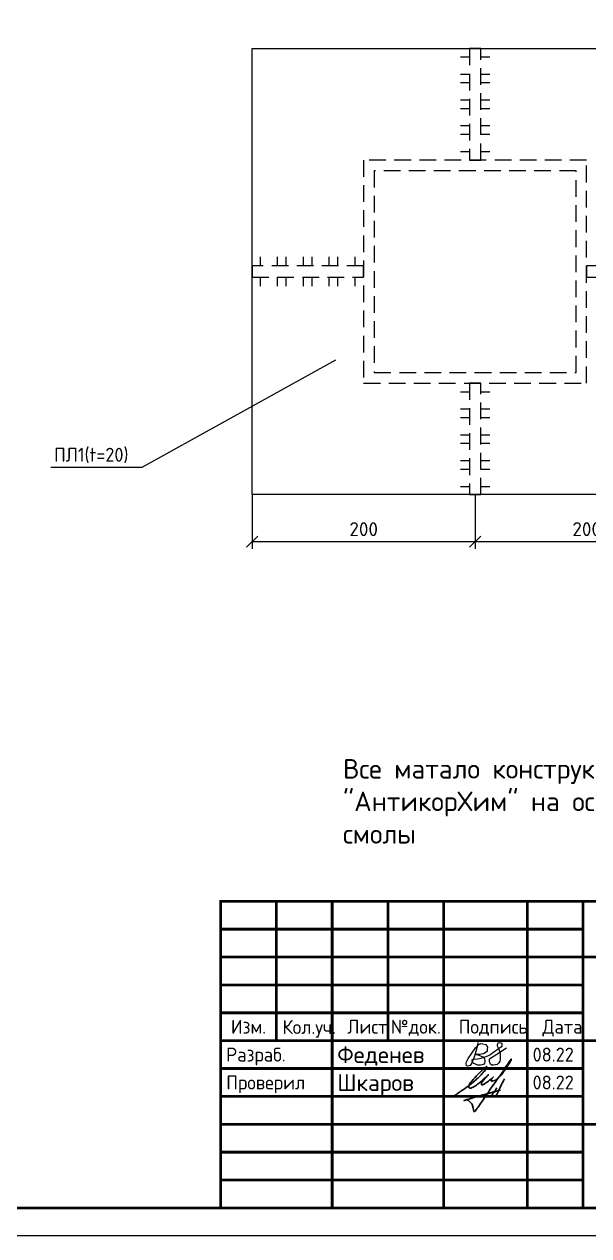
# Model space of a CAD drawing. Header units: millimetres. Extents: x 1601 to 14530, y 1157 to 3820.
# Drawn here: x 11017.9 to 11119.1, y 2828.4 to 3045.8 of the extents above; entities that cross this region are included whole.
import ezdxf
from ezdxf.enums import TextEntityAlignment as Align

# ---------------------------------------------------------------- set-up
doc = ezdxf.new("R2010")
doc.units = ezdxf.units.MM
doc.linetypes.add('HIDDEN', pattern=[0.375, 0.25, -0.125])
doc.layers.add('РАЗМЕР', color=7, linetype='Continuous')
doc.layers.add('рамка', color=7, linetype='Continuous')
doc.layers.add('Размерный', color=4, linetype='Continuous', lineweight=30)
doc.styles.add('-ISOCPEUR-', font='isocpeur.TTF')
doc.styles.add('GOST', font='GOST Common.ttf')
doc.styles.get("Standard").update_dxf_attribs({"font": 'GOST Common.ttf'})
doc.dimstyles.new('М 1 к 50', dxfattribs={"dimtxt": 2.5, "dimasz": 2, "dimexe": 1.25, "dimexo": 0, "dimgap": 1, "dimtad": 1, "dimdec": 0, "dimlfac": 50, "dimzin": 0, "dimdsep": 46, "dimtxsty": 'GOST', "dimblk": 'OBLIQUE', "dimcen": 0, "dimclrd": 256, "dimclre": 256, "dimclrt": 256, "dimazin": 2, "dimtfac": 1, "dimtdec": 0, "dimtmove": 0, "dimatfit": 3, "dimldrblk": 'NONE', "dimfxl": 1.25, "dimtolj": 1, "dimtzin": 0, "dimlwd": -1, "dimlwe": -1, "dimarcsym": 2})

# ---------------------------------------------------------------- blocks, each defined once
blk = doc.blocks.new('подпись')
at = {"lineweight": 30}
for points in [[(-0.82, -1.23), (-0.21, -0.8), (0.43, -0.36), (0.86, -0.08), (1.32, 0.25), (2, 0.77), (2.8, 1.4), (3.27, 1.83), (3.84, 2.36), (4.46, 3.07), (5.01, 3.73), (5.08, 3.95), (5.01, 4.03), (4.91, 4), (4.76, 3.88), (4.33, 3.49), (3.4, 2.58), (2.34, 1.43), (1.83, 0.48), (1.87, 0.23), (1.99, 0.16), (2.17, 0.16), (2.41, 0.25), (3.02, 0.6), (3.71, 1.09), (4.34, 1.62), (5.32, 2.55), (4.75, 1.98), (4.27, 1.36), (4.08, 1.05), (4.07, 0.85), (4.11, 0.78), (4.25, 0.78), (4.42, 0.84), (4.78, 1.05), (5.16, 1.3), (5.47, 1.51), (5.72, 1.73), (6.05, 1.99), (6.23, 2.18), (5.94, 1.88), (5.8, 1.63), (5.8, 1.5), (5.89, 1.44), (6.13, 1.46), (6.57, 1.6), (6.9, 1.79), (7.5, 2.39), (8.04, 3.08), (8.61, 3.92), (9.15, 4.76), (9.43, 5.33), (8, 3.26), (6.29, 0.88), (3.58, -3.07), (3.05, -3.8), (2.85, -4.05), (2.49, -2.98), (2.12, -2.39), (1.3, -1.96), (1.02, -2.03), (2.91, -1.44), (4.7, -0.96), (7.51, -0.15)], [(6.86, 0.23), (5.67, -1.43)], [(8.19, 1.85), (6.68, -1.27)]]:
    blk.add_spline(points, degree=3, dxfattribs=at)
blk = doc.blocks.new('Подпись Леха')
at = {"layer": 'рамка'}
blk.add_blockref('подпись', (2.7, 0.11), dxfattribs=at)
blk = doc.blocks.new('_Oblique')
at = {"color": 0, "linetype": 'ByBlock', "lineweight": -2}
blk.add_line((-0.5, -0.5), (0.5, 0.5), dxfattribs=at)
blk = doc.blocks.new('*D100')
at = {"transparency": 16777216}
for p, q in [((11098.75, 2961.41), (11098.75, 2951.7)), ((11138.75, 2961.41), (11138.75, 2951.7)), ((11138.75, 2952.95), (11098.75, 2952.95))]:
    blk.add_line(p, q, dxfattribs=at)
at = {"layer": 'Defpoints', "color": 0, "transparency": 16777216}
for p in [(11098.75, 2961.41), (11138.75, 2961.41), (11098.75, 2952.95)]:
    blk.add_point(p, dxfattribs=at)
at = {"transparency": 16777216, "xscale": 2, "yscale": 2, "zscale": 2, "rotation": 180}
blk.add_blockref('_Oblique', (11098.75, 2952.95), dxfattribs=at)
at = {"transparency": 16777216, "xscale": 2, "yscale": 2, "zscale": 2}
blk.add_blockref('_Oblique', (11138.75, 2952.95), dxfattribs=at)
at = {"transparency": 16777216, "insert": (11118.75, 2955.2), "char_height": 2.5, "attachment_point": 5, "style": '-ISOCPEUR-'}
blk.add_mtext('\\A1;200', dxfattribs=at)
blk = doc.blocks.new('_None')
blk = doc.blocks.new('*D101')
at = {"transparency": 16777216}
for p, q in [((11058.75, 2961.41), (11058.75, 2951.7)), ((11098.75, 2961.41), (11098.75, 2951.7)), ((11098.75, 2952.95), (11058.75, 2952.95))]:
    blk.add_line(p, q, dxfattribs=at)
at = {"layer": 'Defpoints', "color": 0, "transparency": 16777216}
for p in [(11058.75, 2961.41), (11098.75, 2961.41), (11058.75, 2952.95)]:
    blk.add_point(p, dxfattribs=at)
at = {"transparency": 16777216, "xscale": 2, "yscale": 2, "zscale": 2, "rotation": 180}
blk.add_blockref('_Oblique', (11058.75, 2952.95), dxfattribs=at)
at = {"transparency": 16777216, "xscale": 2, "yscale": 2, "zscale": 2}
blk.add_blockref('_Oblique', (11098.75, 2952.95), dxfattribs=at)
at = {"transparency": 16777216, "insert": (11078.75, 2955.2), "char_height": 2.5, "attachment_point": 5, "style": '-ISOCPEUR-'}
blk.add_mtext('\\A1;200', dxfattribs=at)

msp = doc.modelspace()

# ---------------------------------------------------------------- linework, layer by layer
at = {"color": 18, "true_color": 0x000000}
for p, q in [((11096.1135, 3039.9423), (11097.7485, 3039.9423)), ((11099.7485, 3039.9423), (11101.3836, 3039.9423)), ((11096.1135, 3036.8543), (11097.7485, 3036.8543)), ((11099.7485, 3036.8543), (11101.3836, 3036.8543)), ((11096.1135, 3035.3103), (11097.7485, 3035.3103)), ((11099.7485, 3035.3103), (11101.3836, 3035.3103)), ((11096.1135, 3032.2222), (11097.7485, 3032.2222)), ((11099.7485, 3032.2222), (11101.3836, 3032.2222)), ((11096.1135, 3030.6782), (11097.7485, 3030.6782)), ((11099.7485, 3030.6782), (11101.3836, 3030.6782)), ((11096.1135, 3027.5902), (11097.7485, 3027.5902)), ((11099.7485, 3027.5902), (11101.3836, 3027.5902)), ((11096.1135, 3026.0461), (11097.7485, 3026.0461)), ((11099.7485, 3026.0461), (11101.3836, 3026.0461)), ((11096.1135, 3022.9581), (11097.7485, 3022.9581)), ((11099.7485, 3022.9581), (11101.3836, 3022.9581)), ((11060.2203, 3002.4141), (11060.2203, 3004.0491)), ((11063.3083, 3002.4141), (11063.3083, 3004.0491)), ((11064.8524, 3002.4141), (11064.8524, 3004.0491)), ((11067.9404, 3002.4141), (11067.9404, 3004.0491)), ((11069.4844, 3002.4141), (11069.4844, 3004.0491)), ((11072.5725, 3002.4141), (11072.5725, 3004.0491)), ((11074.1165, 3002.4141), (11074.1165, 3004.0491)), ((11077.2045, 3002.4141), (11077.2045, 3004.0491)), ((11060.2203, 2998.779), (11060.2203, 3000.4141)), ((11063.3083, 2998.779), (11063.3083, 3000.4141)), ((11064.8524, 2998.779), (11064.8524, 3000.4141)), ((11067.9404, 2998.779), (11067.9404, 3000.4141)), ((11069.4844, 2998.779), (11069.4844, 3000.4141)), ((11072.5725, 2998.779), (11072.5725, 3000.4141)), ((11074.1165, 2998.779), (11074.1165, 3000.4141)), ((11077.2045, 2998.779), (11077.2045, 3000.4141)), ((11039.0397, 2966.337), (11073.776, 2985.5857)), ((11096.1135, 2979.8701), (11097.7485, 2979.8701)), ((11099.7485, 2979.8701), (11101.3836, 2979.8701)), ((11096.1135, 2976.782), (11097.7485, 2976.782)), ((11099.7485, 2976.782), (11101.3836, 2976.782)), ((11096.1135, 2975.238), (11097.7485, 2975.238)), ((11099.7485, 2975.238), (11101.3836, 2975.238)), ((11096.1135, 2972.15), (11097.7485, 2972.15)), ((11099.7485, 2972.15), (11101.3836, 2972.15)), ((11096.1135, 2970.6059), (11097.7485, 2970.6059)), ((11099.7485, 2970.6059), (11101.3836, 2970.6059)), ((11096.1135, 2967.5179), (11097.7485, 2967.5179)), ((11099.7485, 2967.5179), (11101.3836, 2967.5179)), ((11022.6406, 2966.337), (11039.0397, 2966.337)), ((11096.1135, 2965.9739), (11097.7485, 2965.9739)), ((11099.7485, 2965.9739), (11101.3836, 2965.9739)), ((11096.1135, 2962.8858), (11097.7485, 2962.8858)), ((11099.7485, 2962.8858), (11101.3836, 2962.8858))]:
    msp.add_line(p, q, dxfattribs=at)
msp.add_lwpolyline([(10649.0991, 3248.4461), (11243.0991, 3248.4461), (11243.0991, 2828.4461), (10649.0991, 2828.4461)], close=True)
at = {"const_width": 0.5}
msp.add_lwpolyline([(10669.0991, 3243.4461), (11238.0991, 3243.4461), (11238.0991, 2833.4461), (10669.0991, 2833.4461)], close=True, dxfattribs=at)
at = {"color": 18, "true_color": 0x000000}
msp.add_lwpolyline([(11058.7485, 3041.4141), (11138.7485, 3041.4141), (11138.7485, 2961.4141), (11058.7485, 2961.4141)], close=True, dxfattribs=at)
at = {"color": 18, "linetype": 'HIDDEN', "ltscale": 12, "true_color": 0x000000}
for points in [[(11099.7485, 3041.4141), (11097.7485, 3041.4141), (11097.7485, 3021.4141), (11099.7485, 3021.4141)], [(11118.7485, 3021.4141), (11078.7485, 3021.4141), (11078.7485, 2981.4141), (11118.7485, 2981.4141)], [(11116.8479, 3019.5135), (11080.6492, 3019.5135), (11080.6492, 2983.3147), (11116.8479, 2983.3147)], [(11058.7485, 3002.4141), (11058.7485, 3000.4141), (11078.7485, 3000.4141), (11078.7485, 3002.4141)], [(11118.7485, 3002.4141), (11118.7485, 3000.4141), (11138.7485, 3000.4141), (11138.7485, 3002.4141)], [(11099.7485, 2981.4141), (11097.7485, 2981.4141), (11097.7485, 2961.4141), (11099.7485, 2961.4141)]]:
    msp.add_lwpolyline(points, close=True, dxfattribs=at)
at = {"const_width": 0.5}
for points in [[(11053.0991, 2833.4461), (11053.0991, 2888.4461), (11238.0991, 2888.4461)], [(11063.0991, 2888.4461), (11063.0991, 2863.4461)], [(11073.0991, 2888.4461), (11073.0991, 2833.4461)], [(11083.0991, 2888.4461), (11083.0991, 2863.4461)], [(11093.0991, 2888.4461), (11093.0991, 2833.4461)], [(11108.0991, 2888.4461), (11108.0991, 2833.4461)], [(11118.0991, 2888.4461), (11118.0991, 2833.4461)], [(11053.0991, 2883.4461), (11118.0991, 2883.4461)], [(11053.0991, 2878.4461), (11118.0991, 2878.4461)], [(11118.0991, 2878.4461), (11238.0991, 2878.4461)], [(11053.0991, 2873.4461), (11118.0991, 2873.4461)], [(11053.0991, 2868.4461), (11118.0991, 2868.4461)], [(11053.0991, 2863.4461), (11238.0991, 2863.4461)], [(11053.0991, 2858.4461), (11118.0991, 2858.4461)], [(11053.0991, 2853.4461), (11118.0991, 2853.4461)], [(11053.0991, 2848.4461), (11118.0991, 2848.4461)], [(11118.0991, 2848.4461), (11238.0991, 2848.4461)], [(11053.0991, 2843.4461), (11118.0991, 2843.4461)], [(11053.0991, 2838.4461), (11118.0991, 2838.4461)]]:
    msp.add_lwpolyline(points, dxfattribs=at)
at = {"color": 18, "true_color": 0x000000}
msp.add_lwpolyline([(11099.2468, 2863.0982), (11099.1465, 2862.5766), (11098.9379, 2861.7195), (11098.6212, 2860.6384), (11098.1571, 2859.4779), (11097.8384, 2859.007), (11097.6448, 2858.9078), (11097.4511, 2858.8836), (11097.2622, 2858.9078), (11097.1654, 2859.0191), (11097.1169, 2859.2031), (11097.1218, 2859.4112), (11097.2186, 2859.6727), (11097.522, 2860.2323), (11098.7959, 2862.1466), (11099.2924, 2862.7203), (11099.7423, 2862.9141), (11100.1224, 2862.9064), (11100.6887, 2862.7436), (11100.9525, 2862.2706), (11100.9292, 2861.8829), (11100.8719, 2861.62), (11100.7555, 2861.4356), (11100.5517, 2861.2513), (11100.241, 2861.0961), (11099.8819, 2860.9942), (11099.5712, 2860.936), (11099.3042, 2860.9457), (11099.047, 2860.9551), (11098.8093, 2861.067), (11098.7517, 2861.0838), (11099.0075, 2860.9736), (11099.2146, 2860.8845), (11099.4063, 2860.8165), (11099.7264, 2860.725), (11099.952, 2860.6184), (11100.1616, 2860.5192), (11100.2996, 2860.4234), (11100.4511, 2860.1528), (11100.4745, 2859.9029), (11100.4978, 2859.6551), (11100.4432, 2859.4109), (11100.2479, 2859.1922), (11100.0057, 2859.0829), (11099.7087, 2859.0516), (11099.4196, 2859.0673), (11099.176, 2859.0805), (11098.9509, 2859.1844), (11098.7126, 2859.2944), (11098.5293, 2859.3791), (11098.4196, 2859.4811), (11098.281, 2859.6101), (11098.1969, 2859.8211), (11098.2017, 2860.0117), (11098.3142, 2860.0752), (11098.6466, 2860.1094), (11099.147, 2860.1609), (11099.5559, 2860.2462), (11099.8489, 2860.3073), (11100.0985, 2860.4172), (11100.5336, 2860.5735), (11101.0078, 2860.7348), (11101.3695, 2860.9058), (11101.5702, 2861.0478), (11101.8683, 2861.2589), (11102.2671, 2861.5411), (11102.6505, 2861.8126), (11102.948, 2862.0232), (11103.3124, 2862.2811), (11103.5668, 2862.4612), (11103.6195, 2862.7051), (11103.5647, 2862.9083), (11103.3926, 2863.0178), (11103.1423, 2863.0334), (11102.892, 2863.0021), (11102.7405, 2862.9091), (11102.6867, 2862.7281), (11102.7161, 2862.5276), (11102.7895, 2862.3075), (11102.9656, 2861.9114), (11103.1564, 2861.3636), (11103.2054, 2861.0995), (11103.2201, 2860.7816), (11103.2367, 2860.0448), (11103.1897, 2859.7079), (11102.9468, 2859.3868), (11102.7038, 2859.1753), (11102.3903, 2859.0813), (11102.0454, 2859.0343), (11101.7397, 2859.0735), (11101.5046, 2859.2223), (11101.3792, 2859.4808), (11101.3087, 2859.7784), (11101.3478, 2860.0604), (11101.5125, 2860.2798), (11102.6567, 2861.0161), (11103.0878, 2861.3216), (11103.8951, 2861.8465), (11104.3691, 2862.1546)], dxfattribs=at)

# ---------------------------------------------------------------- block references
msp.add_blockref('Подпись Леха', (11093.1048, 2854.6601), dxfattribs=at)

# ---------------------------------------------------------------- texts
at = {"style": 'GOST'}
for s, p in [('Изм.', (11058.0991, 2865.9461)), ('Кол.уч.', (11068.9888, 2865.8968)), ('Лист', (11079.4034, 2865.9461)), ('№док.', (11088.0991, 2865.9461)), ('Подпись', (11101.9804, 2865.9461)), ('Дата', (11114.4073, 2865.9461))]:
    msp.add_text(s, height=2.5, dxfattribs=at).set_placement(p, align=Align.MIDDLE_CENTER)
for s, p in [('Разраб.', (11054.0991, 2860.9461)), ('Проверил', (11054.0991, 2855.9461))]:
    msp.add_text(s, height=2.5, dxfattribs=at).set_placement(p, align=Align.MIDDLE_LEFT)
at = {"insert": (11075.0425, 2913.9578), "char_height": 3.5, "width": 143.054545, "attachment_point": 1, "style": '-ISOCPEUR-'}
msp.add_mtext('Все матало конструкции обработать химстойкой грунт-эмаль "АнтикорХим" на основе модифицированной эпоксидной смолы', dxfattribs=at)
at = {"color": 18, "lineweight": 15, "true_color": 0x000000, "char_height": 2.5, "width": 15.380791, "attachment_point": 1}
for insert in [(11109.0497, 2862.1921), (11109.0497, 2857.1921)]:
    msp.add_mtext('08.22', dxfattribs=dict(at, insert=insert))
at = {"layer": 'РАЗМЕР', "color": 18, "true_color": 0x000000}
msp.add_text('ПЛ1(t=20)', height=2.5, dxfattribs=at).set_placement((11023.2049, 2967.3047))
at = {"layer": 'Размерный', "color": 0, "style": '-ISOCPEUR-'}
for s, p in [('Феденев', (11074.0041, 2859.4234)), ('Шкаров', (11074.0041, 2854.4234))]:
    msp.add_text(s, height=3, dxfattribs=at).set_placement(p)

# ---------------------------------------------------------------- dimensions: what is measured, and where the dimension line sits
at = {"color": 18, "true_color": 0x000000}
for base, p1, p2, picture, middle in [((11058.7485, 2952.9493), (11098.7485, 2961.4141), (11058.7485, 2961.4141), '*D101', (11078.7485, 2955.1993)), ((11098.7485, 2952.9493), (11138.7485, 2961.4141), (11098.7485, 2961.4141), '*D100', (11118.7485, 2955.1993))]:
    dim = msp.add_linear_dim(base=base, p1=p1, p2=p2, text='200', dimstyle='М 1 к 50', override={"dimtxsty": '-ISOCPEUR-'}, dxfattribs=at)
    dim.commit()
    dim.dimension.update_dxf_attribs({"geometry": picture, "text_midpoint": middle})

doc.saveas('drawing.dxf')
